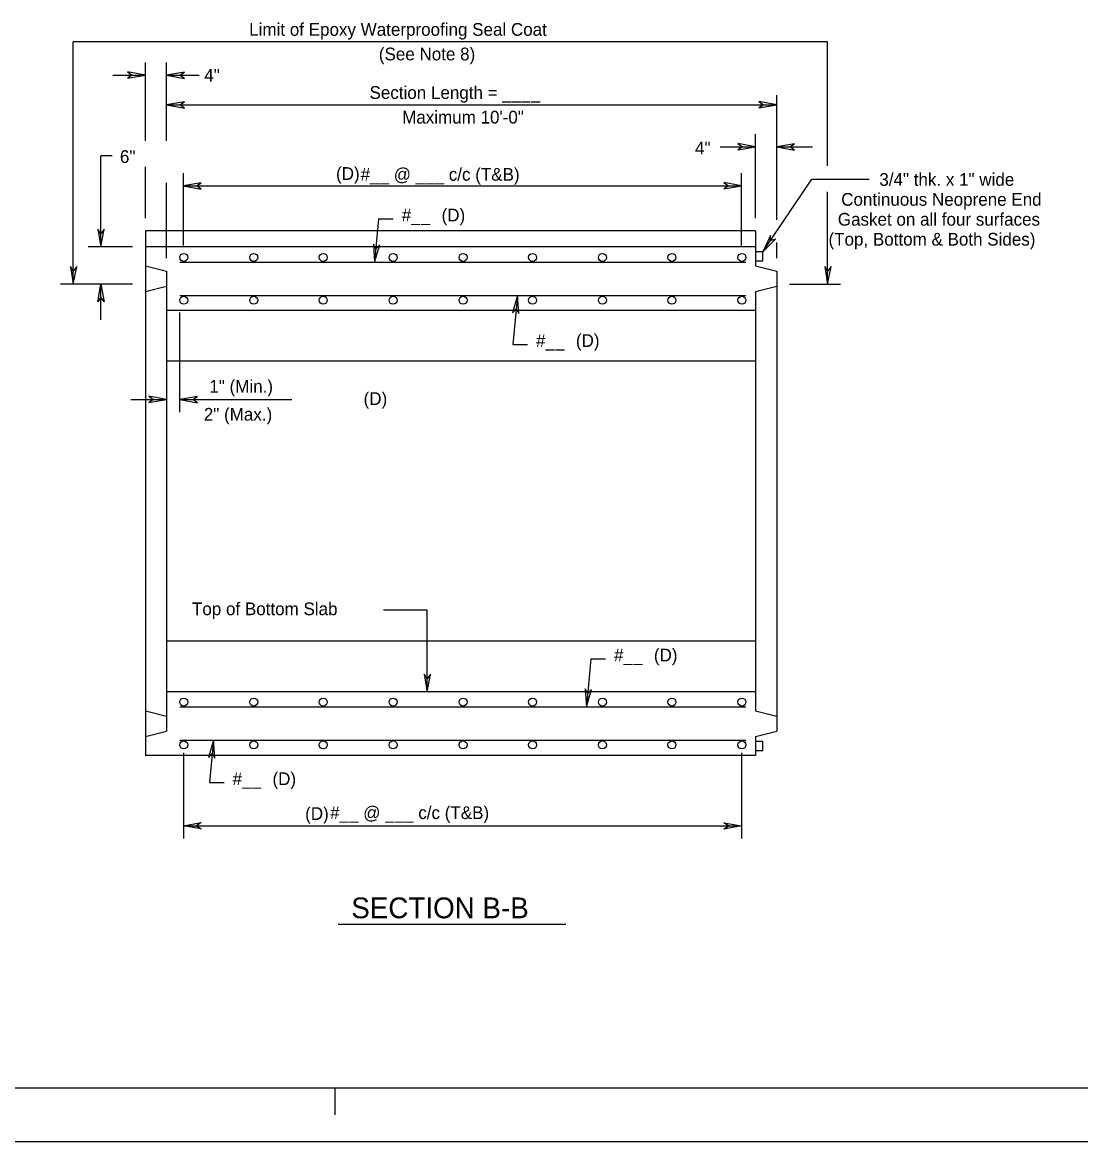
# Model space of a CAD drawing. Extents: x 499999.87 to 500002.82, y 499999.96 to 500001.79.
# Drawn here: x 500001.186 to 500002.006, y 499999.958 to 500000.825 of the extents above; entities that cross this region are included whole.
import ezdxf

# ---------------------------------------------------------------- set-up
doc = ezdxf.new("R2010")
doc.units = 0
doc.layers.add('1', color=7, linetype='Continuous')
doc.layers.add('2', color=7, linetype='Continuous')

msp = doc.modelspace()

# ---------------------------------------------------------------- linework, layer by layer
at = {"layer": '1'}
for p, q in [((500001.25623, 500000.78379), (500001.2815, 500000.78379)), ((500001.2979, 500000.78379), (500001.32316, 500000.78379)), ((500001.2979, 500000.76083), (500001.77034, 500000.76083)), ((500001.72638, 500000.72835), (500001.75394, 500000.72835)), ((500001.77034, 500000.72835), (500001.7979, 500000.72835)), ((500001.75951, 500000.64698), (500001.79757, 500000.70341)), ((500001.79757, 500000.70341), (500001.84186, 500000.70341)), ((500001.31102, 500000.69816), (500001.74311, 500000.69816)), ((500001.2815, 500000.63615), (500001.2979, 500000.63222)), ((500001.75394, 500000.63615), (500001.77034, 500000.63222)), ((500001.2815, 500000.61647), (500001.2979, 500000.62041)), ((500001.75394, 500000.61647), (500001.77034, 500000.62041)), ((500001.78018, 500000.62205), (500001.81955, 500000.62205)), ((500001.27034, 500000.53281), (500001.2979, 500000.53281)), ((500001.30807, 500000.53281), (500001.39501, 500000.53281)), ((500001.46588, 500000.37008), (500001.49967, 500000.37008)), ((500001.2815, 500000.29167), (500001.2979, 500000.28773)), ((500001.75394, 500000.29167), (500001.77034, 500000.28773)), ((500001.2815, 500000.27198), (500001.2979, 500000.27592)), ((500001.75394, 500000.27198), (500001.77034, 500000.27592)), ((500001.31102, 500000.20276), (500001.74311, 500000.20276)), ((500000.03314, 500000), (500002.78314, 500000)), ((500001.42808, 499999.99983), (500001.42808, 499999.97899)), ((499999.86647, 499999.95833), (500002.8248, 499999.95833))]:
    msp.add_line(p, q, dxfattribs=at)
for points in [[(500001.2815, 500000.78379), (500001.26772, 500000.78642), (500001.27133, 500000.78379), (500001.26772, 500000.7815)], [(500001.2979, 500000.78379), (500001.31168, 500000.78117), (500001.30807, 500000.78379), (500001.31168, 500000.78609)], [(500001.2979, 500000.76083), (500001.31168, 500000.7582), (500001.30807, 500000.76083), (500001.31168, 500000.76312)], [(500001.77034, 500000.76083), (500001.75656, 500000.76345), (500001.76017, 500000.76083), (500001.75656, 500000.75853)], [(500001.75394, 500000.72835), (500001.74016, 500000.73097), (500001.74377, 500000.72835), (500001.74016, 500000.72605)], [(500001.77034, 500000.72835), (500001.78412, 500000.72572), (500001.78051, 500000.72835), (500001.78412, 500000.73064)], [(500001.74311, 500000.69816), (500001.72933, 500000.70079), (500001.73294, 500000.69816), (500001.72933, 500000.69587)], [(500001.31102, 500000.69816), (500001.3248, 500000.69554), (500001.32119, 500000.69816), (500001.3248, 500000.70046)], [(500001.24705, 500000.65092), (500001.24967, 500000.6647), (500001.24705, 500000.66109), (500001.24475, 500000.6647)], [(500001.75951, 500000.64698), (500001.76936, 500000.65682), (500001.76509, 500000.65551), (500001.76542, 500000.65978)], [(500001.45899, 500000.63911), (500001.46293, 500000.65256), (500001.45997, 500000.64928), (500001.45801, 500000.65289)], [(500001.22572, 500000.62205), (500001.22835, 500000.63583), (500001.22572, 500000.63222), (500001.22343, 500000.63583)], [(500001.80971, 500000.62205), (500001.81234, 500000.63583), (500001.80971, 500000.63222), (500001.80741, 500000.63583)], [(500001.24705, 500000.62205), (500001.24967, 500000.60827), (500001.24705, 500000.61188), (500001.24475, 500000.60827)], [(500001.56955, 500000.61319), (500001.56562, 500000.59974), (500001.56857, 500000.60302), (500001.57054, 500000.59941)], [(500001.2979, 500000.53281), (500001.28412, 500000.53543), (500001.28773, 500000.53281), (500001.28412, 500000.53051)], [(500001.30807, 500000.53281), (500001.32185, 500000.53018), (500001.31824, 500000.53281), (500001.32185, 500000.5351)], [(500001.49967, 500000.30643), (500001.5023, 500000.32021), (500001.49967, 500000.3166), (500001.49738, 500000.32021)], [(500001.62303, 500000.29495), (500001.62697, 500000.3084), (500001.62402, 500000.30512), (500001.62205, 500000.30873)], [(500001.33432, 500000.26903), (500001.33038, 500000.25558), (500001.33333, 500000.25886), (500001.3353, 500000.25525)], [(500001.31102, 500000.20276), (500001.3248, 500000.20538), (500001.32119, 500000.20276), (500001.3248, 500000.20046)], [(500001.74311, 500000.20276), (500001.72933, 500000.20013), (500001.73294, 500000.20276), (500001.72933, 500000.20505)]]:
    msp.add_lwpolyline(points, close=True, dxfattribs=at)
at = {"layer": '2'}
for p, q in [((500001.22572, 500000.62205), (500001.22572, 500000.80971)), ((500001.80971, 500000.80971), (500001.22572, 500000.80971)), ((500001.80971, 500000.71358), (500001.80971, 500000.80971)), ((500001.2815, 500000.73294), (500001.2815, 500000.79364)), ((500001.2979, 500000.73294), (500001.2979, 500000.79364)), ((500001.77034, 500000.67192), (500001.77034, 500000.76837)), ((500001.75394, 500000.67323), (500001.75394, 500000.73819)), ((500001.24705, 500000.65092), (500001.24705, 500000.72146)), ((500001.25591, 500000.72146), (500001.24705, 500000.72146)), ((500001.2815, 500000.67323), (500001.2815, 500000.71293)), ((500001.31102, 500000.6519), (500001.31102, 500000.70801)), ((500001.74311, 500000.6519), (500001.74311, 500000.70801)), ((500001.2979, 500000.64206), (500001.2979, 500000.70046)), ((500001.80971, 500000.62205), (500001.80971, 500000.69357)), ((500001.46194, 500000.67257), (500001.45899, 500000.63911)), ((500001.46194, 500000.67257), (500001.47343, 500000.67257)), ((500001.75394, 500000.66339), (500001.2815, 500000.66339)), ((500001.2815, 500000.66339), (500001.2815, 500000.62205)), ((500001.75394, 500000.66339), (500001.75394, 500000.63615)), ((500001.27165, 500000.65092), (500001.2372, 500000.65092)), ((500001.75394, 500000.65092), (500001.2815, 500000.65092)), ((500001.77034, 500000.64206), (500001.77034, 500000.6542)), ((500001.2979, 500000.63222), (500001.2979, 500000.62041)), ((500001.30807, 500000.63911), (500001.74639, 500000.63911)), ((500001.77034, 500000.63222), (500001.77034, 500000.62205)), ((500001.27165, 500000.62205), (500001.21588, 500000.62205)), ((500001.24705, 500000.59449), (500001.24705, 500000.62205)), ((500001.2815, 500000.62205), (500001.2815, 500000.25722)), ((500001.2979, 500000.62041), (500001.2979, 500000.27592)), ((500001.75394, 500000.61647), (500001.75394, 500000.29167)), ((500001.77034, 500000.62205), (500001.77034, 500000.27592)), ((500001.30807, 500000.61319), (500001.74639, 500000.61319)), ((500001.75394, 500000.60171), (500001.2979, 500000.60171)), ((500001.30807, 500000.52297), (500001.30807, 500000.60007)), ((500001.75394, 500000.56234), (500001.2979, 500000.56234)), ((500001.49967, 500000.30643), (500001.49967, 500000.37008)), ((500001.75394, 500000.3458), (500001.2979, 500000.3458)), ((500001.62631, 500000.33202), (500001.62303, 500000.29495)), ((500001.62631, 500000.33202), (500001.6378, 500000.33202)), ((500001.75394, 500000.30643), (500001.2979, 500000.30643)), ((500001.30807, 500000.29495), (500001.74639, 500000.29495)), ((500001.30807, 500000.26903), (500001.74639, 500000.26903)), ((500001.33432, 500000.26903), (500001.33104, 500000.23622)), ((500001.75394, 500000.27198), (500001.75394, 500000.25722)), ((500001.31102, 500000.25919), (500001.31102, 500000.19291)), ((500001.74311, 500000.25919), (500001.74311, 500000.19291)), ((500001.75394, 500000.25722), (500001.2815, 500000.25722)), ((500001.33104, 500000.23622), (500001.34252, 500000.23622)), ((500001.60696, 500000.12631), (500001.43077, 500000.12631))]:
    msp.add_line(p, q, dxfattribs=at)
for points in [[(500001.75394, 500000.64009), (500001.75951, 500000.64009), (500001.75951, 500000.64698), (500001.75394, 500000.64698)], [(500001.75394, 500000.26115), (500001.75951, 500000.26115), (500001.75951, 500000.26804), (500001.75394, 500000.26804)]]:
    msp.add_lwpolyline(points, close=True, dxfattribs=at)
msp.add_lwpolyline([(500001.56955, 500000.61319), (500001.56594, 500000.57546), (500001.57743, 500000.57546)], dxfattribs=at)
for centre in [(500001.31123, 500000.64272), (500001.36537, 500000.64272), (500001.41917, 500000.64272), (500001.47331, 500000.64272), (500001.52744, 500000.64272), (500001.58124, 500000.64272), (500001.63538, 500000.64272), (500001.68918, 500000.64272), (500001.74332, 500000.64272), (500001.31123, 500000.60958), (500001.36537, 500000.60958), (500001.41917, 500000.60958), (500001.47331, 500000.60958), (500001.52744, 500000.60958), (500001.58124, 500000.60958), (500001.63538, 500000.60958), (500001.68918, 500000.60958), (500001.74332, 500000.60958), (500001.31123, 500000.29855), (500001.36537, 500000.29855), (500001.41917, 500000.29855), (500001.47331, 500000.29855), (500001.52744, 500000.29855), (500001.58124, 500000.29855), (500001.63538, 500000.29855), (500001.68918, 500000.29855), (500001.74332, 500000.29855), (500001.31123, 500000.26542), (500001.36537, 500000.26542), (500001.41917, 500000.26542), (500001.47331, 500000.26542), (500001.52744, 500000.26542), (500001.58124, 500000.26542), (500001.63538, 500000.26542), (500001.68918, 500000.26542), (500001.74332, 500000.26542)]:
    msp.add_circle(centre, 0.0031, dxfattribs=at)

# ---------------------------------------------------------------- texts
for s, height, p in [('Limit of Epoxy Waterproofing Seal Coat', 0.0098425, (500001.36188, 500000.8143)), ('(See Note 8)', 0.0098425, (500001.46227, 500000.79528)), ('4"', 0.009843, (500001.3271, 500000.77887)), ('Section Length = ____', 0.0098425, (500001.45505, 500000.76542)), ('Maximum 10\'-0"', 0.0098425, (500001.48031, 500000.74639)), ('4"', 0.009843, (500001.70702, 500000.72244)), ('6"', 0.009843, (500001.26181, 500000.71588)), ('(D)', 0.009843, (500001.42913, 500000.70276)), ('#__ @ ___ c/c (T&B)', 0.0098425, (500001.44816, 500000.7021)), ('3/4" thk. x 1" wide', 0.0098425, (500001.84974, 500000.69816)), ('Continuous Neoprene End', 0.0098425, (500001.82021, 500000.68274)), ('#__', 0.009843, (500001.47999, 500000.6706)), ('(D)', 0.009843, (500001.51083, 500000.6706)), ('Gasket on all four surfaces', 0.0098425, (500001.81759, 500000.66732)), ('(Top, Bottom & Both Sides)', 0.0098425, (500001.81037, 500000.6519)), ('#__', 0.009843, (500001.58399, 500000.57349)), ('(D)', 0.009843, (500001.61483, 500000.57349)), ('1" (Min.)', 0.009843, (500001.33104, 500000.53806)), ('(D)', 0.009843, (500001.45046, 500000.52854)), ('2" (Max.)', 0.009843, (500001.32677, 500000.5164)), ('Top of Bottom Slab', 0.0098425, (500001.31759, 500000.36581)), ('#__', 0.009843, (500001.64436, 500000.33005)), ('(D)', 0.009843, (500001.6752, 500000.33005)), ('#__', 0.009843, (500001.34908, 500000.23425)), ('(D)', 0.009843, (500001.37992, 500000.23425)), ('(D)', 0.009843, (500001.40518, 500000.20735)), ('#__ @ ___ c/c (T&B)', 0.0098425, (500001.42454, 500000.20801)), ('SECTION B-B', 0.0160768, (500001.44094, 500000.13123))]:
    msp.add_text(s, height=height, dxfattribs=at).set_placement(p)

doc.saveas('drawing.dxf')
